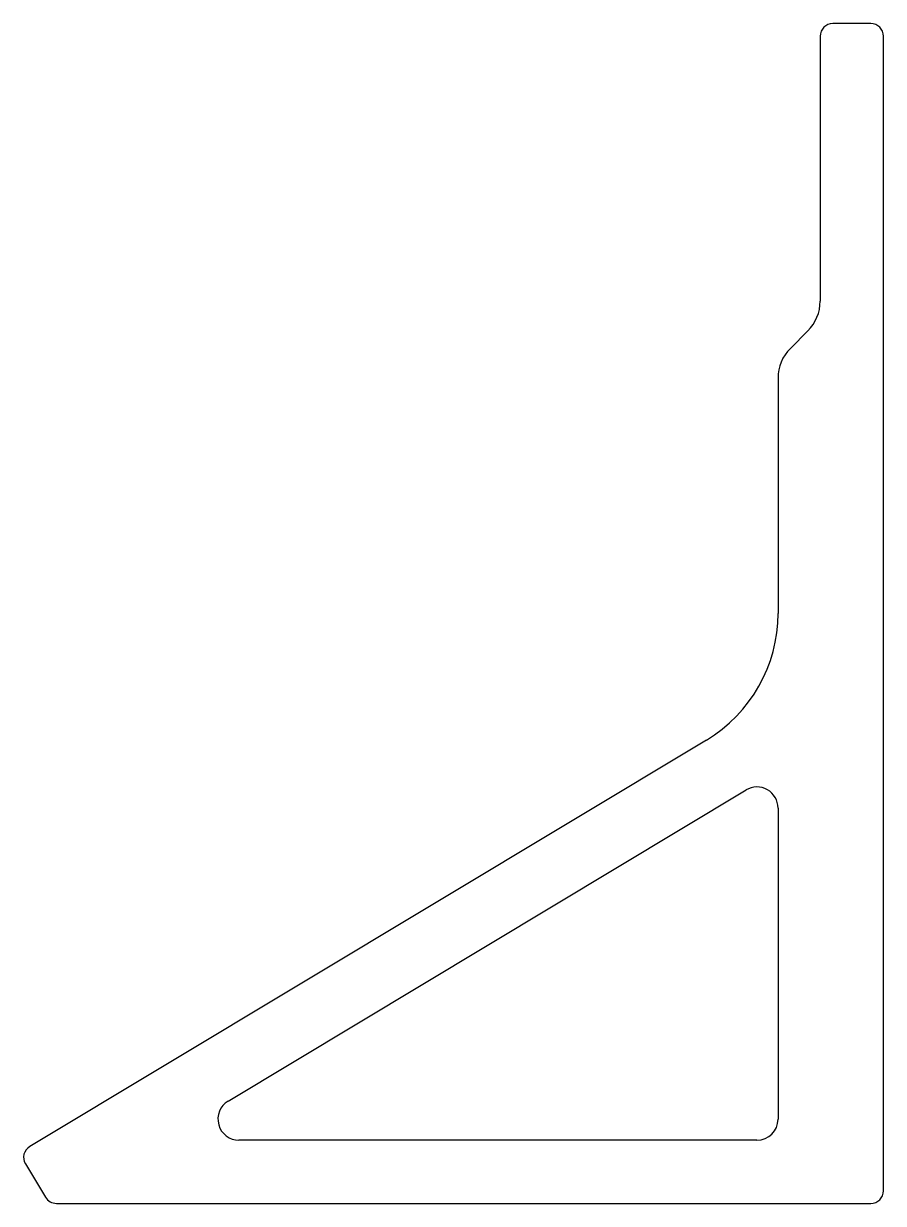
# Model space of a CAD drawing. Extents: x 1.4 to 42.2, y 1.1 to 57.1.
import ezdxf

# ---------------------------------------------------------------- set-up
doc = ezdxf.new("R2010")
doc.units = 0
doc.layers.get('0').update_dxf_attribs({"linetype": 'CONTINUOUS'})

msp = doc.modelspace()

# ---------------------------------------------------------------- linework, layer by layer
for p, q in [((41.595, 57.076), (39.795, 57.076)), ((39.195, 56.476), (39.195, 43.905)), ((42.195, 1.676), (42.195, 56.476)), ((38.609, 42.49), (37.78, 41.662)), ((37.195, 40.248), (37.195, 29.071)), ((33.8, 23.071), (1.689, 3.776)), ((11.103, 5.933), (35.68, 20.7)), ((37.195, 19.843), (37.195, 5.076)), ((36.195, 4.076), (11.618, 4.076)), ((1.483, 2.953), (2.436, 1.367)), ((2.951, 1.076), (41.595, 1.076))]:
    msp.add_line(p, q)
for centre, radius, start, end in [((39.795, 56.476), 0.6, 90, 180), ((41.595, 56.476), 0.6, 0, 90), ((37.195, 43.905), 2, 315, 0), ((39.195, 40.248), 2, 135, 180), ((30.195, 29.071), 7, 301, 0), ((36.195, 19.843), 1, 360, 121), ((11.618, 5.076), 1, 121, 270), ((36.195, 5.076), 1, 270, 0), ((1.998, 3.262), 0.6, 121, 211), ((2.951, 1.676), 0.6, 211, 270), ((41.595, 1.676), 0.6, 270, 360)]:
    msp.add_arc(centre, radius, start, end)

doc.saveas('drawing.dxf')
